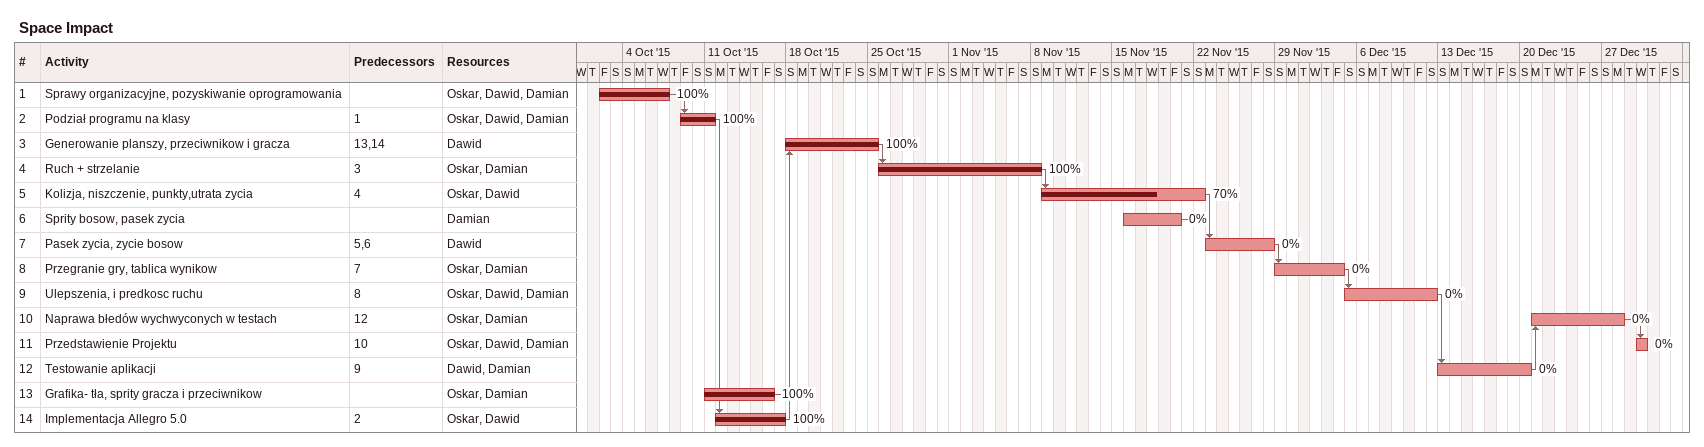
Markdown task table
Space Impact

| ID | Task | Start | Finish | Predecessors | Resources | % complete |
|---|---|---|---|---|---|---|
| 1 | Sprawy organizacyjne, pozyskiwanie oprogramowania | 2015-10-02 | 2015-10-07 |  | Oskar, Dawid, Damian | 100 |
| 2 | Podział programu na klasy | 2015-10-09 | 2015-10-11 | 1 | Oskar, Dawid, Damian | 100 |
| 3 | Generowanie planszy, przeciwnikow i gracza | 2015-10-18 | 2015-10-25 | 13, 14 | Dawid | 100 |
| 4 | Ruch + strzelanie | 2015-10-26 | 2015-11-08 | 3 | Oskar, Damian | 100 |
| 5 | Kolizja, niszczenie, punkty,utrata zycia | 2015-11-09 | 2015-11-22 | 4 | Oskar, Dawid | 70 |
| 6 | Sprity bosow, pasek zycia | 2015-11-16 | 2015-11-20 |  | Damian | 0 |
| 7 | Pasek zycia, zycie bosow | 2015-11-23 | 2015-11-28 | 5, 6 | Dawid | 0 |
| 8 | Przegranie gry, tablica wynikow | 2015-11-29 | 2015-12-04 | 7 | Oskar, Damian | 0 |
| 9 | Ulepszenia, i predkosc ruchu | 2015-12-05 | 2015-12-12 | 8 | Oskar, Dawid, Damian | 0 |
| 10 | Naprawa błedów wychwyconych w testach | 2015-12-21 | 2015-12-28 | 12 | Oskar, Damian | 0 |
| 11 | Przedstawienie Projektu | 2015-12-30 | 2015-12-30 | 10 | Oskar, Dawid, Damian | 0 |
| 12 | Testowanie aplikacji | 2015-12-13 | 2015-12-20 | 9 | Dawid, Damian | 0 |
| 13 | Grafika- tła, sprity gracza i przeciwnikow | 2015-10-11 | 2015-10-16 |  | Oskar, Damian | 100 |
| 14 | Implementacja Allegro 5.0 | 2015-10-12 | 2015-10-17 | 2 | Oskar, Dawid | 100 |
